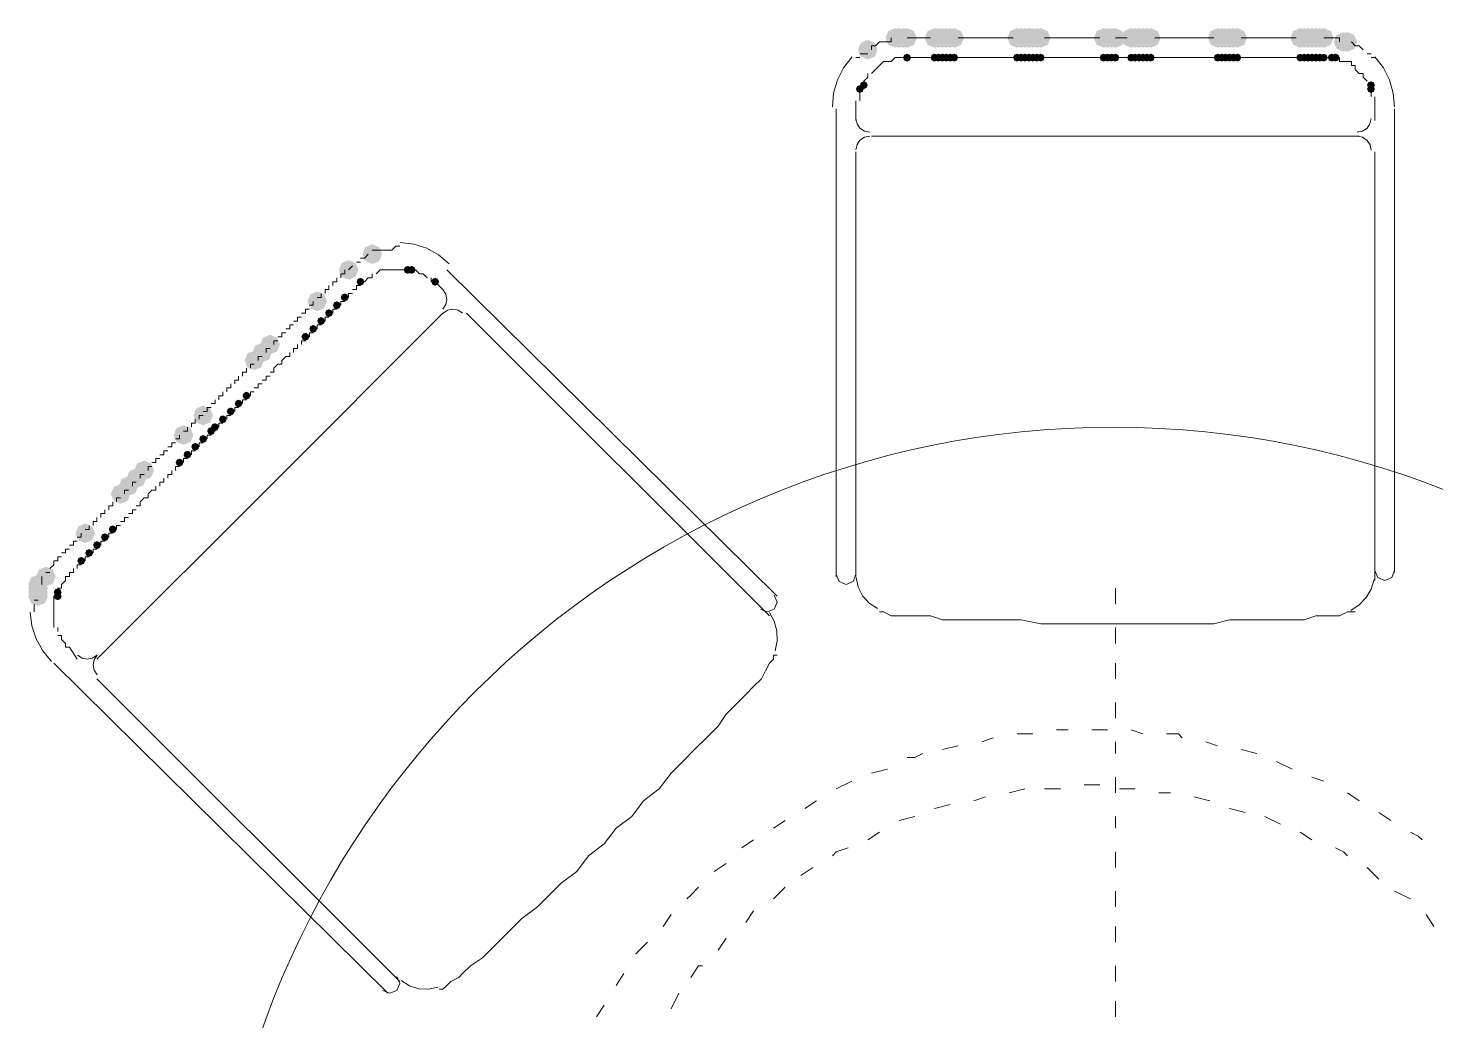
# Model space of a CAD drawing. Extents: x 185064 to 343242, y -369192 to -264966.
# Drawn here: x 195534 to 196664, y -305481 to -304684 of the extents above; entities that cross this region are included whole.
import ezdxf

# ---------------------------------------------------------------- set-up
doc = ezdxf.new("R2010")
doc.units = 0

# ---------------------------------------------------------------- blocks, each defined once
blk = doc.blocks.new('aertaser')
h = blk.add_hatch(color=3)
h.dxf.hatch_style = 2
h.paths.add_polyline_path([(193551.1, -304801.3), (193548.8, -304806.9), (193543.2, -304809.2), (193537.6, -304806.9), (193535.3, -304801.3), (193537.6, -304795.8), (193543.2, -304793.4), (193548.8, -304795.8)])
h = blk.add_hatch(color=3)
h.dxf.hatch_style = 2
h.paths.add_polyline_path([(193554.2, -304801.3), (193551.9, -304806.9), (193546.3, -304809.2), (193540.8, -304806.9), (193538.4, -304801.3), (193540.8, -304795.8), (193546.3, -304793.4), (193551.9, -304795.8)])
h = blk.add_hatch(color=3)
h.dxf.hatch_style = 2
h.paths.add_polyline_path([(193557.4, -304801.3), (193555.1, -304806.9), (193549.5, -304809.2), (193543.9, -304806.9), (193541.6, -304801.3), (193543.9, -304795.8), (193549.5, -304793.4), (193555.1, -304795.8)])
h = blk.add_hatch(color=3)
h.dxf.hatch_style = 2
h.paths.add_polyline_path([(193560.6, -304801.3), (193558.2, -304806.9), (193552.7, -304809.2), (193547.1, -304806.9), (193544.8, -304801.3), (193547.1, -304795.8), (193552.7, -304793.4), (193558.2, -304795.8)])
h = blk.add_hatch(color=3)
h.dxf.hatch_style = 2
h.paths.add_polyline_path([(193582.7, -304801.3), (193580.3, -304806.9), (193574.8, -304809.2), (193569.2, -304806.9), (193566.9, -304801.3), (193569.2, -304795.8), (193574.8, -304793.4), (193580.3, -304795.8)])
h = blk.add_hatch(color=3)
h.dxf.hatch_style = 2
h.paths.add_polyline_path([(193585.8, -304801.3), (193583.5, -304806.9), (193577.9, -304809.2), (193572.3, -304806.9), (193570, -304801.3), (193572.3, -304795.8), (193577.9, -304793.4), (193583.5, -304795.8)])
h = blk.add_hatch(color=3)
h.dxf.hatch_style = 2
h.paths.add_polyline_path([(193589, -304801.3), (193586.7, -304806.9), (193581.1, -304809.2), (193575.5, -304806.9), (193573.2, -304801.3), (193575.5, -304795.8), (193581.1, -304793.4), (193586.7, -304795.8)])
h = blk.add_hatch(color=3)
h.dxf.hatch_style = 2
h.paths.add_polyline_path([(193592.1, -304801.3), (193589.8, -304806.9), (193584.2, -304809.2), (193578.7, -304806.9), (193576.3, -304801.3), (193578.7, -304795.8), (193584.2, -304793.4), (193589.8, -304795.8)])
h = blk.add_hatch(color=3)
h.dxf.hatch_style = 2
h.paths.add_polyline_path([(193595.3, -304801.3), (193593, -304806.9), (193587.4, -304809.2), (193581.8, -304806.9), (193579.5, -304801.3), (193581.8, -304795.8), (193587.4, -304793.4), (193593, -304795.8)])
h = blk.add_hatch(color=3)
h.dxf.hatch_style = 2
h.paths.add_polyline_path([(193598.4, -304801.3), (193596.1, -304806.9), (193590.6, -304809.2), (193585, -304806.9), (193582.7, -304801.3), (193585, -304795.8), (193590.6, -304793.4), (193596.1, -304795.8)])
h = blk.add_hatch(color=3)
h.dxf.hatch_style = 2
h.paths.add_polyline_path([(193649, -304801.3), (193646.7, -304806.9), (193641.1, -304809.2), (193635.5, -304806.9), (193633.2, -304801.3), (193635.5, -304795.8), (193641.1, -304793.4), (193646.7, -304795.8)])
h = blk.add_hatch(color=3)
h.dxf.hatch_style = 2
h.paths.add_polyline_path([(193652.1, -304801.3), (193649.8, -304806.9), (193644.2, -304809.2), (193638.7, -304806.9), (193636.3, -304801.3), (193638.7, -304795.8), (193644.2, -304793.4), (193649.8, -304795.8)])
h = blk.add_hatch(color=3)
h.dxf.hatch_style = 2
h.paths.add_polyline_path([(193655.3, -304801.3), (193653, -304806.9), (193647.4, -304809.2), (193641.8, -304806.9), (193639.5, -304801.3), (193641.8, -304795.8), (193647.4, -304793.4), (193653, -304795.8)])
h = blk.add_hatch(color=3)
h.dxf.hatch_style = 2
h.paths.add_polyline_path([(193658.4, -304801.3), (193656.1, -304806.9), (193650.6, -304809.2), (193645, -304806.9), (193642.7, -304801.3), (193645, -304795.8), (193650.6, -304793.4), (193656.1, -304795.8)])
h = blk.add_hatch(color=3)
h.dxf.hatch_style = 2
h.paths.add_polyline_path([(193661.6, -304801.3), (193659.3, -304806.9), (193653.7, -304809.2), (193648.1, -304806.9), (193645.8, -304801.3), (193648.1, -304795.8), (193653.7, -304793.4), (193659.3, -304795.8)])
h = blk.add_hatch(color=3)
h.dxf.hatch_style = 2
h.paths.add_polyline_path([(193664.8, -304801.3), (193662.4, -304806.9), (193656.9, -304809.2), (193651.3, -304806.9), (193649, -304801.3), (193651.3, -304795.8), (193656.9, -304793.4), (193662.4, -304795.8)])
h = blk.add_hatch(color=3)
h.dxf.hatch_style = 2
h.paths.add_polyline_path([(193667.9, -304801.3), (193665.6, -304806.9), (193660, -304809.2), (193654.4, -304806.9), (193652.1, -304801.3), (193654.4, -304795.8), (193660, -304793.4), (193665.6, -304795.8)])
h = blk.add_hatch(color=3)
h.dxf.hatch_style = 2
h.paths.add_polyline_path([(193718.4, -304801.3), (193716.1, -304806.9), (193710.6, -304809.2), (193705, -304806.9), (193702.7, -304801.3), (193705, -304795.8), (193710.6, -304793.4), (193716.1, -304795.8)])
h = blk.add_hatch(color=3)
h.dxf.hatch_style = 2
h.paths.add_polyline_path([(193721.6, -304801.3), (193719.3, -304806.9), (193713.7, -304809.2), (193708.1, -304806.9), (193705.8, -304801.3), (193708.1, -304795.8), (193713.7, -304793.4), (193719.3, -304795.8)])
h = blk.add_hatch(color=3)
h.dxf.hatch_style = 2
h.paths.add_polyline_path([(193724.8, -304801.3), (193722.4, -304806.9), (193716.9, -304809.2), (193711.3, -304806.9), (193709, -304801.3), (193711.3, -304795.8), (193716.9, -304793.4), (193722.4, -304795.8)])
h = blk.add_hatch(color=3)
h.dxf.hatch_style = 2
h.paths.add_polyline_path([(193727.9, -304801.3), (193725.6, -304806.9), (193720, -304809.2), (193714.4, -304806.9), (193712.1, -304801.3), (193714.4, -304795.8), (193720, -304793.4), (193725.6, -304795.8)])
h = blk.add_hatch(color=3)
h.dxf.hatch_style = 2
h.paths.add_polyline_path([(193740.6, -304801.3), (193738.2, -304806.9), (193732.7, -304809.2), (193727.1, -304806.9), (193724.8, -304801.3), (193727.1, -304795.8), (193732.7, -304793.4), (193738.2, -304795.8)])
h = blk.add_hatch(color=3)
h.dxf.hatch_style = 2
h.paths.add_polyline_path([(193743.7, -304801.3), (193741.4, -304806.9), (193735.8, -304809.2), (193730.2, -304806.9), (193727.9, -304801.3), (193730.2, -304795.8), (193735.8, -304793.4), (193741.4, -304795.8)])
h = blk.add_hatch(color=3)
h.dxf.hatch_style = 2
h.paths.add_polyline_path([(193746.9, -304801.3), (193744.5, -304806.9), (193739, -304809.2), (193733.4, -304806.9), (193731.1, -304801.3), (193733.4, -304795.8), (193739, -304793.4), (193744.5, -304795.8)])
h = blk.add_hatch(color=3)
h.dxf.hatch_style = 2
h.paths.add_polyline_path([(193750, -304801.3), (193747.7, -304806.9), (193742.1, -304809.2), (193736.6, -304806.9), (193734.2, -304801.3), (193736.6, -304795.8), (193742.1, -304793.4), (193747.7, -304795.8)])
h = blk.add_hatch(color=3)
h.dxf.hatch_style = 2
h.paths.add_polyline_path([(193753.2, -304801.3), (193750.9, -304806.9), (193745.3, -304809.2), (193739.7, -304806.9), (193737.4, -304801.3), (193739.7, -304795.8), (193745.3, -304793.4), (193750.9, -304795.8)])
h = blk.add_hatch(color=3)
h.dxf.hatch_style = 2
h.paths.add_polyline_path([(193756.3, -304801.3), (193754, -304806.9), (193748.4, -304809.2), (193742.9, -304806.9), (193740.6, -304801.3), (193742.9, -304795.8), (193748.4, -304793.4), (193754, -304795.8)])
h = blk.add_hatch(color=3)
h.dxf.hatch_style = 2
h.paths.add_polyline_path([(193810, -304801.3), (193807.7, -304806.9), (193802.1, -304809.2), (193796.6, -304806.9), (193794.2, -304801.3), (193796.6, -304795.8), (193802.1, -304793.4), (193807.7, -304795.8)])
h = blk.add_hatch(color=3)
h.dxf.hatch_style = 2
h.paths.add_polyline_path([(193813.2, -304801.3), (193810.9, -304806.9), (193805.3, -304809.2), (193799.7, -304806.9), (193797.4, -304801.3), (193799.7, -304795.8), (193805.3, -304793.4), (193810.9, -304795.8)])
h = blk.add_hatch(color=3)
h.dxf.hatch_style = 2
h.paths.add_polyline_path([(193816.3, -304801.3), (193814, -304806.9), (193808.4, -304809.2), (193802.9, -304806.9), (193800.6, -304801.3), (193802.9, -304795.8), (193808.4, -304793.4), (193814, -304795.8)])
h = blk.add_hatch(color=3)
h.dxf.hatch_style = 2
h.paths.add_polyline_path([(193819.5, -304801.3), (193817.2, -304806.9), (193811.6, -304809.2), (193806, -304806.9), (193803.7, -304801.3), (193806, -304795.8), (193811.6, -304793.4), (193817.2, -304795.8)])
h = blk.add_hatch(color=3)
h.dxf.hatch_style = 2
h.paths.add_polyline_path([(193822.7, -304801.3), (193820.3, -304806.9), (193814.8, -304809.2), (193809.2, -304806.9), (193806.9, -304801.3), (193809.2, -304795.8), (193814.8, -304793.4), (193820.3, -304795.8)])
h = blk.add_hatch(color=3)
h.dxf.hatch_style = 2
h.paths.add_polyline_path([(193825.8, -304801.3), (193823.5, -304806.9), (193817.9, -304809.2), (193812.3, -304806.9), (193810, -304801.3), (193812.3, -304795.8), (193817.9, -304793.4), (193823.5, -304795.8)])
h = blk.add_hatch(color=3)
h.dxf.hatch_style = 2
h.paths.add_polyline_path([(193876.3, -304801.3), (193874, -304806.9), (193868.4, -304809.2), (193862.9, -304806.9), (193860.6, -304801.3), (193862.9, -304795.8), (193868.4, -304793.4), (193874, -304795.8)])
h = blk.add_hatch(color=3)
h.dxf.hatch_style = 2
h.paths.add_polyline_path([(193879.5, -304801.3), (193877.2, -304806.9), (193871.6, -304809.2), (193866, -304806.9), (193863.7, -304801.3), (193866, -304795.8), (193871.6, -304793.4), (193877.2, -304795.8)])
h = blk.add_hatch(color=3)
h.dxf.hatch_style = 2
h.paths.add_polyline_path([(193882.7, -304801.3), (193880.3, -304806.9), (193874.8, -304809.2), (193869.2, -304806.9), (193866.9, -304801.3), (193869.2, -304795.8), (193874.8, -304793.4), (193880.3, -304795.8)])
h = blk.add_hatch(color=3)
h.dxf.hatch_style = 2
h.paths.add_polyline_path([(193885.8, -304801.3), (193883.5, -304806.9), (193877.9, -304809.2), (193872.3, -304806.9), (193870, -304801.3), (193872.3, -304795.8), (193877.9, -304793.4), (193883.5, -304795.8)])
h = blk.add_hatch(color=3)
h.dxf.hatch_style = 2
h.paths.add_polyline_path([(193889, -304801.3), (193886.7, -304806.9), (193881.1, -304809.2), (193875.5, -304806.9), (193873.2, -304801.3), (193875.5, -304795.8), (193881.1, -304793.4), (193886.7, -304795.8)])
h = blk.add_hatch(color=3)
h.dxf.hatch_style = 2
h.paths.add_polyline_path([(193892.1, -304801.3), (193889.8, -304806.9), (193884.2, -304809.2), (193878.7, -304806.9), (193876.3, -304801.3), (193878.7, -304795.8), (193884.2, -304793.4), (193889.8, -304795.8)])
h = blk.add_hatch(color=3)
h.dxf.hatch_style = 2
h.paths.add_polyline_path([(193895.3, -304801.3), (193893, -304806.9), (193887.4, -304809.2), (193881.8, -304806.9), (193879.5, -304801.3), (193881.8, -304795.8), (193887.4, -304793.4), (193893, -304795.8)])
h = blk.add_hatch(color=3)
h.dxf.hatch_style = 2
h.paths.add_polyline_path([(193911.1, -304804.5), (193908.8, -304810.1), (193903.2, -304812.4), (193897.6, -304810.1), (193895.3, -304804.5), (193897.6, -304798.9), (193903.2, -304796.6), (193908.8, -304798.9)])
h = blk.add_hatch(color=3)
h.dxf.hatch_style = 2
h.paths.add_polyline_path([(193914.2, -304804.5), (193911.9, -304810.1), (193906.3, -304812.4), (193900.8, -304810.1), (193898.4, -304804.5), (193900.8, -304798.9), (193906.3, -304796.6), (193911.9, -304798.9)])
h = blk.add_hatch(color=3)
h.dxf.hatch_style = 2
h.paths.add_polyline_path([(193529, -304810.8), (193526.7, -304816.4), (193521.1, -304818.7), (193515.5, -304816.4), (193513.2, -304810.8), (193515.5, -304805.2), (193521.1, -304802.9), (193526.7, -304805.2)])
h = blk.add_hatch(color=3)
h.dxf.hatch_style = 2
h.paths.add_polyline_path([(193555.8, -304817.1), (193554.9, -304819.4), (193552.7, -304820.3), (193550.4, -304819.4), (193549.5, -304817.1), (193550.4, -304814.9), (193552.7, -304814), (193554.9, -304814.9)])
h = blk.add_hatch(color=3)
h.dxf.hatch_style = 2
h.paths.add_polyline_path([(193577.9, -304817.1), (193577, -304819.4), (193574.8, -304820.3), (193572.5, -304819.4), (193571.6, -304817.1), (193572.5, -304814.9), (193574.8, -304814), (193577, -304814.9)])
h = blk.add_hatch(color=3)
h.dxf.hatch_style = 2
h.paths.add_polyline_path([(193581.1, -304817.1), (193580.1, -304819.4), (193577.9, -304820.3), (193575.7, -304819.4), (193574.8, -304817.1), (193575.7, -304814.9), (193577.9, -304814), (193580.1, -304814.9)])
h = blk.add_hatch(color=3)
h.dxf.hatch_style = 2
h.paths.add_polyline_path([(193584.2, -304817.1), (193583.3, -304819.4), (193581.1, -304820.3), (193578.8, -304819.4), (193577.9, -304817.1), (193578.8, -304814.9), (193581.1, -304814), (193583.3, -304814.9)])
h = blk.add_hatch(color=3)
h.dxf.hatch_style = 2
h.paths.add_polyline_path([(193587.4, -304817.1), (193586.5, -304819.4), (193584.2, -304820.3), (193582, -304819.4), (193581.1, -304817.1), (193582, -304814.9), (193584.2, -304814), (193586.5, -304814.9)])
h = blk.add_hatch(color=3)
h.dxf.hatch_style = 2
h.paths.add_polyline_path([(193590.6, -304817.1), (193589.6, -304819.4), (193587.4, -304820.3), (193585.2, -304819.4), (193584.2, -304817.1), (193585.2, -304814.9), (193587.4, -304814), (193589.6, -304814.9)])
h = blk.add_hatch(color=3)
h.dxf.hatch_style = 2
h.paths.add_polyline_path([(193593.7, -304817.1), (193592.8, -304819.4), (193590.6, -304820.3), (193588.3, -304819.4), (193587.4, -304817.1), (193588.3, -304814.9), (193590.6, -304814), (193592.8, -304814.9)])
h = blk.add_hatch(color=3)
h.dxf.hatch_style = 2
h.paths.add_polyline_path([(193644.2, -304817.1), (193643.3, -304819.4), (193641.1, -304820.3), (193638.8, -304819.4), (193637.9, -304817.1), (193638.8, -304814.9), (193641.1, -304814), (193643.3, -304814.9)])
h = blk.add_hatch(color=3)
h.dxf.hatch_style = 2
h.paths.add_polyline_path([(193647.4, -304817.1), (193646.5, -304819.4), (193644.2, -304820.3), (193642, -304819.4), (193641.1, -304817.1), (193642, -304814.9), (193644.2, -304814), (193646.5, -304814.9)])
h = blk.add_hatch(color=3)
h.dxf.hatch_style = 2
h.paths.add_polyline_path([(193650.6, -304817.1), (193649.6, -304819.4), (193647.4, -304820.3), (193645.2, -304819.4), (193644.2, -304817.1), (193645.2, -304814.9), (193647.4, -304814), (193649.6, -304814.9)])
h = blk.add_hatch(color=3)
h.dxf.hatch_style = 2
h.paths.add_polyline_path([(193653.7, -304817.1), (193652.8, -304819.4), (193650.6, -304820.3), (193648.3, -304819.4), (193647.4, -304817.1), (193648.3, -304814.9), (193650.6, -304814), (193652.8, -304814.9)])
h = blk.add_hatch(color=3)
h.dxf.hatch_style = 2
h.paths.add_polyline_path([(193656.9, -304817.1), (193655.9, -304819.4), (193653.7, -304820.3), (193651.5, -304819.4), (193650.6, -304817.1), (193651.5, -304814.9), (193653.7, -304814), (193655.9, -304814.9)])
h = blk.add_hatch(color=3)
h.dxf.hatch_style = 2
h.paths.add_polyline_path([(193660, -304817.1), (193659.1, -304819.4), (193656.9, -304820.3), (193654.6, -304819.4), (193653.7, -304817.1), (193654.6, -304814.9), (193656.9, -304814), (193659.1, -304814.9)])
h = blk.add_hatch(color=3)
h.dxf.hatch_style = 2
h.paths.add_polyline_path([(193663.2, -304817.1), (193662.3, -304819.4), (193660, -304820.3), (193657.8, -304819.4), (193656.9, -304817.1), (193657.8, -304814.9), (193660, -304814), (193662.3, -304814.9)])
h = blk.add_hatch(color=3)
h.dxf.hatch_style = 2
h.paths.add_polyline_path([(193713.7, -304817.1), (193712.8, -304819.4), (193710.6, -304820.3), (193708.3, -304819.4), (193707.4, -304817.1), (193708.3, -304814.9), (193710.6, -304814), (193712.8, -304814.9)])
h = blk.add_hatch(color=3)
h.dxf.hatch_style = 2
h.paths.add_polyline_path([(193716.9, -304817.1), (193715.9, -304819.4), (193713.7, -304820.3), (193711.5, -304819.4), (193710.6, -304817.1), (193711.5, -304814.9), (193713.7, -304814), (193715.9, -304814.9)])
h = blk.add_hatch(color=3)
h.dxf.hatch_style = 2
h.paths.add_polyline_path([(193720, -304817.1), (193719.1, -304819.4), (193716.9, -304820.3), (193714.6, -304819.4), (193713.7, -304817.1), (193714.6, -304814.9), (193716.9, -304814), (193719.1, -304814.9)])
h = blk.add_hatch(color=3)
h.dxf.hatch_style = 2
h.paths.add_polyline_path([(193723.2, -304817.1), (193722.3, -304819.4), (193720, -304820.3), (193717.8, -304819.4), (193716.9, -304817.1), (193717.8, -304814.9), (193720, -304814), (193722.3, -304814.9)])
h = blk.add_hatch(color=3)
h.dxf.hatch_style = 2
h.paths.add_polyline_path([(193735.8, -304817.1), (193734.9, -304819.4), (193732.7, -304820.3), (193730.4, -304819.4), (193729.5, -304817.1), (193730.4, -304814.9), (193732.7, -304814), (193734.9, -304814.9)])
h = blk.add_hatch(color=3)
h.dxf.hatch_style = 2
h.paths.add_polyline_path([(193739, -304817.1), (193738, -304819.4), (193735.8, -304820.3), (193733.6, -304819.4), (193732.7, -304817.1), (193733.6, -304814.9), (193735.8, -304814), (193738, -304814.9)])
h = blk.add_hatch(color=3)
h.dxf.hatch_style = 2
h.paths.add_polyline_path([(193742.1, -304817.1), (193741.2, -304819.4), (193739, -304820.3), (193736.7, -304819.4), (193735.8, -304817.1), (193736.7, -304814.9), (193739, -304814), (193741.2, -304814.9)])
h = blk.add_hatch(color=3)
h.dxf.hatch_style = 2
h.paths.add_polyline_path([(193745.3, -304817.1), (193744.4, -304819.4), (193742.1, -304820.3), (193739.9, -304819.4), (193739, -304817.1), (193739.9, -304814.9), (193742.1, -304814), (193744.4, -304814.9)])
h = blk.add_hatch(color=3)
h.dxf.hatch_style = 2
h.paths.add_polyline_path([(193748.4, -304817.1), (193747.5, -304819.4), (193745.3, -304820.3), (193743.1, -304819.4), (193742.1, -304817.1), (193743.1, -304814.9), (193745.3, -304814), (193747.5, -304814.9)])
h = blk.add_hatch(color=3)
h.dxf.hatch_style = 2
h.paths.add_polyline_path([(193751.6, -304817.1), (193750.7, -304819.4), (193748.4, -304820.3), (193746.2, -304819.4), (193745.3, -304817.1), (193746.2, -304814.9), (193748.4, -304814), (193750.7, -304814.9)])
h = blk.add_hatch(color=3)
h.dxf.hatch_style = 2
h.paths.add_polyline_path([(193805.3, -304817.1), (193804.4, -304819.4), (193802.1, -304820.3), (193799.9, -304819.4), (193799, -304817.1), (193799.9, -304814.9), (193802.1, -304814), (193804.4, -304814.9)])
h = blk.add_hatch(color=3)
h.dxf.hatch_style = 2
h.paths.add_polyline_path([(193808.4, -304817.1), (193807.5, -304819.4), (193805.3, -304820.3), (193803.1, -304819.4), (193802.1, -304817.1), (193803.1, -304814.9), (193805.3, -304814), (193807.5, -304814.9)])
h = blk.add_hatch(color=3)
h.dxf.hatch_style = 2
h.paths.add_polyline_path([(193811.6, -304817.1), (193810.7, -304819.4), (193808.4, -304820.3), (193806.2, -304819.4), (193805.3, -304817.1), (193806.2, -304814.9), (193808.4, -304814), (193810.7, -304814.9)])
h = blk.add_hatch(color=3)
h.dxf.hatch_style = 2
h.paths.add_polyline_path([(193814.8, -304817.1), (193813.8, -304819.4), (193811.6, -304820.3), (193809.4, -304819.4), (193808.4, -304817.1), (193809.4, -304814.9), (193811.6, -304814), (193813.8, -304814.9)])
h = blk.add_hatch(color=3)
h.dxf.hatch_style = 2
h.paths.add_polyline_path([(193817.9, -304817.1), (193817, -304819.4), (193814.8, -304820.3), (193812.5, -304819.4), (193811.6, -304817.1), (193812.5, -304814.9), (193814.8, -304814), (193817, -304814.9)])
h = blk.add_hatch(color=3)
h.dxf.hatch_style = 2
h.paths.add_polyline_path([(193821.1, -304817.1), (193820.1, -304819.4), (193817.9, -304820.3), (193815.7, -304819.4), (193814.8, -304817.1), (193815.7, -304814.9), (193817.9, -304814), (193820.1, -304814.9)])
h = blk.add_hatch(color=3)
h.dxf.hatch_style = 2
h.paths.add_polyline_path([(193871.6, -304817.1), (193870.7, -304819.4), (193868.4, -304820.3), (193866.2, -304819.4), (193865.3, -304817.1), (193866.2, -304814.9), (193868.4, -304814), (193870.7, -304814.9)])
h = blk.add_hatch(color=3)
h.dxf.hatch_style = 2
h.paths.add_polyline_path([(193874.8, -304817.1), (193873.8, -304819.4), (193871.6, -304820.3), (193869.4, -304819.4), (193868.4, -304817.1), (193869.4, -304814.9), (193871.6, -304814), (193873.8, -304814.9)])
h = blk.add_hatch(color=3)
h.dxf.hatch_style = 2
h.paths.add_polyline_path([(193877.9, -304817.1), (193877, -304819.4), (193874.8, -304820.3), (193872.5, -304819.4), (193871.6, -304817.1), (193872.5, -304814.9), (193874.8, -304814), (193877, -304814.9)])
h = blk.add_hatch(color=3)
h.dxf.hatch_style = 2
h.paths.add_polyline_path([(193881.1, -304817.1), (193880.1, -304819.4), (193877.9, -304820.3), (193875.7, -304819.4), (193874.8, -304817.1), (193875.7, -304814.9), (193877.9, -304814), (193880.1, -304814.9)])
h = blk.add_hatch(color=3)
h.dxf.hatch_style = 2
h.paths.add_polyline_path([(193884.2, -304817.1), (193883.3, -304819.4), (193881.1, -304820.3), (193878.8, -304819.4), (193877.9, -304817.1), (193878.8, -304814.9), (193881.1, -304814), (193883.3, -304814.9)])
h = blk.add_hatch(color=3)
h.dxf.hatch_style = 2
h.paths.add_polyline_path([(193887.4, -304817.1), (193886.5, -304819.4), (193884.2, -304820.3), (193882, -304819.4), (193881.1, -304817.1), (193882, -304814.9), (193884.2, -304814), (193886.5, -304814.9)])
h = blk.add_hatch(color=3)
h.dxf.hatch_style = 2
h.paths.add_polyline_path([(193890.6, -304817.1), (193889.6, -304819.4), (193887.4, -304820.3), (193885.2, -304819.4), (193884.2, -304817.1), (193885.2, -304814.9), (193887.4, -304814), (193889.6, -304814.9)])
h = blk.add_hatch(color=3)
h.dxf.hatch_style = 2
h.paths.add_polyline_path([(193896.9, -304817.1), (193895.9, -304819.4), (193893.7, -304820.3), (193891.5, -304819.4), (193890.6, -304817.1), (193891.5, -304814.9), (193893.7, -304814), (193895.9, -304814.9)])
h = blk.add_hatch(color=3)
h.dxf.hatch_style = 2
h.paths.add_polyline_path([(193900, -304817.1), (193899.1, -304819.4), (193896.9, -304820.3), (193894.6, -304819.4), (193893.7, -304817.1), (193894.6, -304814.9), (193896.9, -304814), (193899.1, -304814.9)])
h = blk.add_hatch(color=3)
h.dxf.hatch_style = 2
h.paths.add_polyline_path([(193517.9, -304842.4), (193517, -304844.6), (193514.8, -304845.5), (193512.5, -304844.6), (193511.6, -304842.4), (193512.5, -304840.2), (193514.8, -304839.2), (193517, -304840.2)])
h = blk.add_hatch(color=3)
h.dxf.hatch_style = 2
h.paths.add_polyline_path([(193521.1, -304839.2), (193520.1, -304841.5), (193517.9, -304842.4), (193515.7, -304841.5), (193514.8, -304839.2), (193515.7, -304837), (193517.9, -304836.1), (193520.1, -304837)])
h = blk.add_hatch(color=3)
h.dxf.hatch_style = 2
h.paths.add_polyline_path([(193928.4, -304839.2), (193927.5, -304841.5), (193925.3, -304842.4), (193923.1, -304841.5), (193922.1, -304839.2), (193923.1, -304837), (193925.3, -304836.1), (193927.5, -304837)])
h = blk.add_hatch(color=3)
h.dxf.hatch_style = 2
h.paths.add_polyline_path([(193928.4, -304842.4), (193927.5, -304844.6), (193925.3, -304845.5), (193923.1, -304844.6), (193922.1, -304842.4), (193923.1, -304840.2), (193925.3, -304839.2), (193927.5, -304840.2)])
h = blk.add_hatch(color=3)
h.dxf.hatch_style = 2
h.paths.add_polyline_path([(193131.1, -304975), (193128.8, -304980.6), (193123.2, -304982.9), (193117.6, -304980.6), (193115.3, -304975), (193117.6, -304969.4), (193123.2, -304967.1), (193128.8, -304969.4)])
h = blk.add_hatch(color=3)
h.dxf.hatch_style = 2
h.paths.add_polyline_path([(193112.1, -304987.6), (193109.8, -304993.2), (193104.2, -304995.5), (193098.7, -304993.2), (193096.3, -304987.6), (193098.7, -304982.1), (193104.2, -304979.8), (193109.8, -304982.1)])
h = blk.add_hatch(color=3)
h.dxf.hatch_style = 2
h.paths.add_polyline_path([(193154.8, -304987.6), (193153.8, -304989.9), (193151.6, -304990.8), (193149.4, -304989.9), (193148.4, -304987.6), (193149.4, -304985.4), (193151.6, -304984.5), (193153.8, -304985.4)])
h = blk.add_hatch(color=3)
h.dxf.hatch_style = 2
h.paths.add_polyline_path([(193157.9, -304987.6), (193157, -304989.9), (193154.8, -304990.8), (193152.5, -304989.9), (193151.6, -304987.6), (193152.5, -304985.4), (193154.8, -304984.5), (193157, -304985.4)])
h = blk.add_hatch(color=3)
h.dxf.hatch_style = 2
h.paths.add_polyline_path([(193116.9, -304997.1), (193115.9, -304999.4), (193113.7, -305000.3), (193111.5, -304999.4), (193110.6, -304997.1), (193111.5, -304994.9), (193113.7, -304994), (193115.9, -304994.9)])
h = blk.add_hatch(color=3)
h.dxf.hatch_style = 2
h.paths.add_polyline_path([(193176.9, -304997.1), (193175.9, -304999.4), (193173.7, -305000.3), (193171.5, -304999.4), (193170.6, -304997.1), (193171.5, -304994.9), (193173.7, -304994), (193175.9, -304994.9)])
h = blk.add_hatch(color=3)
h.dxf.hatch_style = 2
h.paths.add_polyline_path([(193086.9, -305012.9), (193084.5, -305018.5), (193079, -305020.8), (193073.4, -305018.5), (193071.1, -305012.9), (193073.4, -305007.3), (193079, -305005), (193084.5, -305007.3)])
h = blk.add_hatch(color=3)
h.dxf.hatch_style = 2
h.paths.add_polyline_path([(193097.9, -305016.1), (193097, -305018.3), (193094.8, -305019.2), (193092.5, -305018.3), (193091.6, -305016.1), (193092.5, -305013.8), (193094.8, -305012.9), (193097, -305013.8)])
h = blk.add_hatch(color=3)
h.dxf.hatch_style = 2
h.paths.add_polyline_path([(193104.2, -305009.8), (193103.3, -305012), (193101.1, -305012.9), (193098.8, -305012), (193097.9, -305009.8), (193098.8, -305007.5), (193101.1, -305006.6), (193103.3, -305007.5)])
h = blk.add_hatch(color=3)
h.dxf.hatch_style = 2
h.paths.add_polyline_path([(193085.3, -305028.7), (193084.4, -305030.9), (193082.1, -305031.9), (193079.9, -305030.9), (193079, -305028.7), (193079.9, -305026.5), (193082.1, -305025.5), (193084.4, -305026.5)])
h = blk.add_hatch(color=3)
h.dxf.hatch_style = 2
h.paths.add_polyline_path([(193091.6, -305022.4), (193090.7, -305024.6), (193088.4, -305025.5), (193086.2, -305024.6), (193085.3, -305022.4), (193086.2, -305020.2), (193088.4, -305019.2), (193090.7, -305020.2)])
h = blk.add_hatch(color=3)
h.dxf.hatch_style = 2
h.paths.add_polyline_path([(193072.7, -305041.3), (193071.7, -305043.6), (193069.5, -305044.5), (193067.3, -305043.6), (193066.3, -305041.3), (193067.3, -305039.1), (193069.5, -305038.2), (193071.7, -305039.1)])
h = blk.add_hatch(color=3)
h.dxf.hatch_style = 2
h.paths.add_polyline_path([(193079, -305035), (193078, -305037.2), (193075.8, -305038.2), (193073.6, -305037.2), (193072.7, -305035), (193073.6, -305032.8), (193075.8, -305031.9), (193078, -305032.8)])
h = blk.add_hatch(color=3)
h.dxf.hatch_style = 2
h.paths.add_polyline_path([(193042.7, -305054), (193040.3, -305059.5), (193034.8, -305061.9), (193029.2, -305059.5), (193026.9, -305054), (193029.2, -305048.4), (193034.8, -305046.1), (193040.3, -305048.4)])
h = blk.add_hatch(color=3)
h.dxf.hatch_style = 2
h.paths.add_polyline_path([(193049, -305047.6), (193046.7, -305053.2), (193041.1, -305055.5), (193035.5, -305053.2), (193033.2, -305047.6), (193035.5, -305042.1), (193041.1, -305039.8), (193046.7, -305042.1)])
h = blk.add_hatch(color=3)
h.dxf.hatch_style = 2
h.paths.add_polyline_path([(193036.3, -305060.3), (193034, -305065.9), (193028.4, -305068.2), (193022.9, -305065.9), (193020.6, -305060.3), (193022.9, -305054.7), (193028.4, -305052.4), (193034, -305054.7)])
h = blk.add_hatch(color=3)
h.dxf.hatch_style = 2
h.paths.add_polyline_path([(193019, -305095), (193018, -305097.2), (193015.8, -305098.2), (193013.6, -305097.2), (193012.7, -305095), (193013.6, -305092.8), (193015.8, -305091.9), (193018, -305092.8)])
h = blk.add_hatch(color=3)
h.dxf.hatch_style = 2
h.paths.add_polyline_path([(193025.3, -305088.7), (193024.4, -305090.9), (193022.1, -305091.9), (193019.9, -305090.9), (193019, -305088.7), (193019.9, -305086.5), (193022.1, -305085.5), (193024.4, -305086.5)])
h = blk.add_hatch(color=3)
h.dxf.hatch_style = 2
h.paths.add_polyline_path([(192995.3, -305104.5), (192993, -305110.1), (192987.4, -305112.4), (192981.8, -305110.1), (192979.5, -305104.5), (192981.8, -305098.9), (192987.4, -305096.6), (192993, -305098.9)])
h = blk.add_hatch(color=3)
h.dxf.hatch_style = 2
h.paths.add_polyline_path([(193006.3, -305107.6), (193005.4, -305109.9), (193003.2, -305110.8), (193001, -305109.9), (193000, -305107.6), (193001, -305105.4), (193003.2, -305104.5), (193005.4, -305105.4)])
h = blk.add_hatch(color=3)
h.dxf.hatch_style = 2
h.paths.add_polyline_path([(193012.7, -305101.3), (193011.7, -305103.6), (193009.5, -305104.5), (193007.3, -305103.6), (193006.3, -305101.3), (193007.3, -305099.1), (193009.5, -305098.2), (193011.7, -305099.1)])
h = blk.add_hatch(color=3)
h.dxf.hatch_style = 2
h.paths.add_polyline_path([(192979.5, -305120.3), (192977.2, -305125.9), (192971.6, -305128.2), (192966, -305125.9), (192963.7, -305120.3), (192966, -305114.7), (192971.6, -305112.4), (192977.2, -305114.7)])
h = blk.add_hatch(color=3)
h.dxf.hatch_style = 2
h.paths.add_polyline_path([(192996.9, -305117.1), (192995.9, -305119.4), (192993.7, -305120.3), (192991.5, -305119.4), (192990.6, -305117.1), (192991.5, -305114.9), (192993.7, -305114), (192995.9, -305114.9)])
h = blk.add_hatch(color=3)
h.dxf.hatch_style = 2
h.paths.add_polyline_path([(193000, -305114), (192999.1, -305116.2), (192996.9, -305117.1), (192994.6, -305116.2), (192993.7, -305114), (192994.6, -305111.7), (192996.9, -305110.8), (192999.1, -305111.7)])
h = blk.add_hatch(color=3)
h.dxf.hatch_style = 2
h.paths.add_polyline_path([(192984.2, -305129.8), (192983.3, -305132), (192981.1, -305132.9), (192978.8, -305132), (192977.9, -305129.8), (192978.8, -305127.5), (192981.1, -305126.6), (192983.3, -305127.5)])
h = blk.add_hatch(color=3)
h.dxf.hatch_style = 2
h.paths.add_polyline_path([(192990.6, -305123.4), (192989.6, -305125.7), (192987.4, -305126.6), (192985.2, -305125.7), (192984.2, -305123.4), (192985.2, -305121.2), (192987.4, -305120.3), (192989.6, -305121.2)])
h = blk.add_hatch(color=3)
h.dxf.hatch_style = 2
h.paths.add_polyline_path([(192971.6, -305142.4), (192970.7, -305144.6), (192968.4, -305145.5), (192966.2, -305144.6), (192965.3, -305142.4), (192966.2, -305140.2), (192968.4, -305139.2), (192970.7, -305140.2)])
h = blk.add_hatch(color=3)
h.dxf.hatch_style = 2
h.paths.add_polyline_path([(192977.9, -305136.1), (192977, -305138.3), (192974.8, -305139.2), (192972.5, -305138.3), (192971.6, -305136.1), (192972.5, -305133.8), (192974.8, -305132.9), (192977, -305133.8)])
h = blk.add_hatch(color=3)
h.dxf.hatch_style = 2
h.paths.add_polyline_path([(192941.6, -305155), (192939.3, -305160.6), (192933.7, -305162.9), (192928.1, -305160.6), (192925.8, -305155), (192928.1, -305149.4), (192933.7, -305147.1), (192939.3, -305149.4)])
h = blk.add_hatch(color=3)
h.dxf.hatch_style = 2
h.paths.add_polyline_path([(192947.9, -305148.7), (192945.6, -305154.3), (192940, -305156.6), (192934.4, -305154.3), (192932.1, -305148.7), (192934.4, -305143.1), (192940, -305140.8), (192945.6, -305143.1)])
h = blk.add_hatch(color=3)
h.dxf.hatch_style = 2
h.paths.add_polyline_path([(192929, -305167.6), (192926.7, -305173.2), (192921.1, -305175.5), (192915.5, -305173.2), (192913.2, -305167.6), (192915.5, -305162.1), (192921.1, -305159.8), (192926.7, -305162.1)])
h = blk.add_hatch(color=3)
h.dxf.hatch_style = 2
h.paths.add_polyline_path([(192935.3, -305161.3), (192933, -305166.9), (192927.4, -305169.2), (192921.8, -305166.9), (192919.5, -305161.3), (192921.8, -305155.8), (192927.4, -305153.4), (192933, -305155.8)])
h = blk.add_hatch(color=3)
h.dxf.hatch_style = 2
h.paths.add_polyline_path([(192900.6, -305199.2), (192898.2, -305204.8), (192892.7, -305207.1), (192887.1, -305204.8), (192884.8, -305199.2), (192887.1, -305193.7), (192892.7, -305191.3), (192898.2, -305193.7)])
h = blk.add_hatch(color=3)
h.dxf.hatch_style = 2
h.paths.add_polyline_path([(192917.9, -305196.1), (192917, -305198.3), (192914.8, -305199.2), (192912.5, -305198.3), (192911.6, -305196.1), (192912.5, -305193.8), (192914.8, -305192.9), (192917, -305193.8)])
h = blk.add_hatch(color=3)
h.dxf.hatch_style = 2
h.paths.add_polyline_path([(192905.3, -305208.7), (192904.4, -305210.9), (192902.1, -305211.9), (192899.9, -305210.9), (192899, -305208.7), (192899.9, -305206.5), (192902.1, -305205.5), (192904.4, -305206.5)])
h = blk.add_hatch(color=3)
h.dxf.hatch_style = 2
h.paths.add_polyline_path([(192911.6, -305202.4), (192910.7, -305204.6), (192908.4, -305205.5), (192906.2, -305204.6), (192905.3, -305202.4), (192906.2, -305200.2), (192908.4, -305199.2), (192910.7, -305200.2)])
h = blk.add_hatch(color=3)
h.dxf.hatch_style = 2
h.paths.add_polyline_path([(192892.7, -305221.3), (192891.7, -305223.6), (192889.5, -305224.5), (192887.3, -305223.6), (192886.3, -305221.3), (192887.3, -305219.1), (192889.5, -305218.2), (192891.7, -305219.1)])
h = blk.add_hatch(color=3)
h.dxf.hatch_style = 2
h.paths.add_polyline_path([(192899, -305215), (192898, -305217.2), (192895.8, -305218.2), (192893.6, -305217.2), (192892.7, -305215), (192893.6, -305212.8), (192895.8, -305211.9), (192898, -305212.8)])
h = blk.add_hatch(color=3)
h.dxf.hatch_style = 2
h.paths.add_polyline_path([(192869, -305234), (192866.7, -305239.5), (192861.1, -305241.9), (192855.5, -305239.5), (192853.2, -305234), (192855.5, -305228.4), (192861.1, -305226.1), (192866.7, -305228.4)])
h = blk.add_hatch(color=3)
h.dxf.hatch_style = 2
h.paths.add_polyline_path([(192862.7, -305240.3), (192860.3, -305245.9), (192854.8, -305248.2), (192849.2, -305245.9), (192846.9, -305240.3), (192849.2, -305234.7), (192854.8, -305232.4), (192860.3, -305234.7)])
h = blk.add_hatch(color=3)
h.dxf.hatch_style = 2
h.paths.add_polyline_path([(192862.7, -305243.4), (192860.3, -305249), (192854.8, -305251.3), (192849.2, -305249), (192846.9, -305243.4), (192849.2, -305237.9), (192854.8, -305235.5), (192860.3, -305237.9)])
h = blk.add_hatch(color=3)
h.dxf.hatch_style = 2
h.paths.add_polyline_path([(192862.7, -305246.6), (192860.3, -305252.2), (192854.8, -305254.5), (192849.2, -305252.2), (192846.9, -305246.6), (192849.2, -305241), (192854.8, -305238.7), (192860.3, -305241)])
h = blk.add_hatch(color=3)
h.dxf.hatch_style = 2
h.paths.add_polyline_path([(192862.7, -305249.8), (192860.3, -305255.3), (192854.8, -305257.6), (192849.2, -305255.3), (192846.9, -305249.8), (192849.2, -305244.2), (192854.8, -305241.9), (192860.3, -305244.2)])
h = blk.add_hatch(color=3)
h.dxf.hatch_style = 2
h.paths.add_polyline_path([(192873.7, -305246.6), (192872.8, -305248.8), (192870.6, -305249.8), (192868.3, -305248.8), (192867.4, -305246.6), (192868.3, -305244.4), (192870.6, -305243.4), (192872.8, -305244.4)])
h = blk.add_hatch(color=3)
h.dxf.hatch_style = 2
h.paths.add_polyline_path([(192873.7, -305249.8), (192872.8, -305252), (192870.6, -305252.9), (192868.3, -305252), (192867.4, -305249.8), (192868.3, -305247.5), (192870.6, -305246.6), (192872.8, -305247.5)])
at = {"color": 3, "lineweight": 0}
for points in [[(193540, -304801.3), (193540, -304804.5), (193536.9, -304804.5), (193533.7, -304804.5), (193530.6, -304804.5), (193527.4, -304807.6), (193524.2, -304807.6), (193524.2, -304810.8)], [(193552.7, -304801.3), (193555.8, -304801.3), (193559, -304801.3), (193562.1, -304801.3), (193565.3, -304801.3), (193568.4, -304801.3), (193571.6, -304801.3)], [(193593.7, -304801.3), (193596.9, -304801.3), (193600, -304801.3), (193603.2, -304801.3), (193606.3, -304801.3), (193609.5, -304801.3), (193612.7, -304801.3), (193615.8, -304801.3), (193619, -304801.3), (193622.1, -304801.3), (193625.3, -304801.3), (193628.4, -304801.3), (193631.6, -304801.3), (193634.8, -304801.3), (193637.9, -304801.3)], [(193663.2, -304801.3), (193666.3, -304801.3), (193669.5, -304801.3), (193672.7, -304801.3), (193675.8, -304801.3), (193679, -304801.3), (193682.1, -304801.3), (193685.3, -304801.3), (193688.4, -304801.3), (193691.6, -304801.3), (193694.8, -304801.3), (193697.9, -304801.3), (193701.1, -304801.3), (193704.2, -304801.3), (193707.4, -304801.3)], [(193729.5, -304801.3), (193726.3, -304801.3), (193723.2, -304801.3), (193720, -304801.3)], [(193799, -304801.3), (193795.8, -304801.3), (193792.7, -304801.3), (193789.5, -304801.3), (193786.3, -304801.3), (193783.2, -304801.3), (193780, -304801.3), (193776.9, -304801.3), (193773.7, -304801.3), (193770.6, -304801.3), (193767.4, -304801.3), (193764.2, -304801.3), (193761.1, -304801.3), (193757.9, -304801.3), (193754.8, -304801.3), (193751.6, -304801.3)], [(193865.3, -304801.3), (193862.1, -304801.3), (193859, -304801.3), (193855.8, -304801.3), (193852.7, -304801.3), (193849.5, -304801.3), (193846.3, -304801.3), (193843.2, -304801.3), (193840, -304801.3), (193836.9, -304801.3), (193833.7, -304801.3), (193830.6, -304801.3), (193827.4, -304801.3), (193824.2, -304801.3), (193821.1, -304801.3)], [(193900, -304804.5), (193900, -304801.3), (193896.9, -304801.3), (193893.7, -304801.3), (193890.6, -304801.3), (193887.4, -304801.3)], [(193919, -304810.8), (193915.8, -304807.6), (193912.7, -304807.6), (193909.5, -304804.5)], [(193508.5, -304816.6), (193501.7, -304825.3), (193496.8, -304835.1), (193493.7, -304845.6), (193492.7, -304856.6)], [(193514.8, -304817.1), (193511.6, -304817.1)], [(193521.1, -304814), (193517.9, -304814), (193514.8, -304814)], [(193549.5, -304817.1), (193546.3, -304817.1), (193543.2, -304817.1), (193540, -304820.3), (193536.9, -304820.3), (193533.7, -304820.3), (193530.6, -304823.4), (193527.4, -304826.6), (193524.2, -304829.8)], [(193552.7, -304817.1), (193555.8, -304817.1), (193559, -304817.1), (193562.1, -304817.1), (193565.3, -304817.1), (193568.4, -304817.1), (193571.6, -304817.1)], [(193593.7, -304817.1), (193596.9, -304817.1), (193600, -304817.1), (193603.2, -304817.1), (193606.3, -304817.1), (193609.5, -304817.1), (193612.7, -304817.1), (193615.8, -304817.1), (193619, -304817.1), (193622.1, -304817.1), (193625.3, -304817.1), (193628.4, -304817.1), (193631.6, -304817.1), (193634.8, -304817.1), (193637.9, -304817.1)], [(193663.2, -304817.1), (193666.3, -304817.1), (193669.5, -304817.1), (193672.7, -304817.1), (193675.8, -304817.1), (193679, -304817.1), (193682.1, -304817.1), (193685.3, -304817.1), (193688.4, -304817.1), (193691.6, -304817.1), (193694.8, -304817.1), (193697.9, -304817.1), (193701.1, -304817.1), (193704.2, -304817.1), (193707.4, -304817.1)], [(193729.5, -304817.1), (193726.3, -304817.1), (193723.2, -304817.1), (193720, -304817.1)], [(193799, -304817.1), (193795.8, -304817.1), (193792.7, -304817.1), (193789.5, -304817.1), (193786.3, -304817.1), (193783.2, -304817.1), (193780, -304817.1), (193776.9, -304817.1), (193773.7, -304817.1), (193770.6, -304817.1), (193767.4, -304817.1), (193764.2, -304817.1), (193761.1, -304817.1), (193757.9, -304817.1), (193754.8, -304817.1), (193751.6, -304817.1)], [(193865.3, -304817.1), (193862.1, -304817.1), (193859, -304817.1), (193855.8, -304817.1), (193852.7, -304817.1), (193849.5, -304817.1), (193846.3, -304817.1), (193843.2, -304817.1), (193840, -304817.1), (193836.9, -304817.1), (193833.7, -304817.1), (193830.6, -304817.1), (193827.4, -304817.1), (193824.2, -304817.1), (193821.1, -304817.1)], [(193890.6, -304817.1), (193887.4, -304817.1)], [(193922.1, -304836.1), (193919, -304832.9), (193919, -304829.8), (193915.8, -304829.8), (193912.7, -304826.6), (193912.7, -304823.4), (193909.5, -304823.4), (193909.5, -304820.3), (193906.3, -304820.3), (193903.2, -304820.3), (193900, -304820.3), (193900, -304817.1)], [(193925.3, -304814), (193922.1, -304814)], [(193928.4, -304817.1), (193925.3, -304817.1)], [(193944.2, -304856.6), (193943.2, -304845.6), (193940.1, -304835.1), (193935.2, -304825.3), (193928.4, -304816.6)], [(193521.1, -304829.8), (193521.1, -304832.9), (193517.9, -304836.1)], [(193514.8, -304845.5), (193514.8, -304848.7), (193514.8, -304851.9)], [(193925.3, -304848.7), (193925.3, -304845.5)], [(193511.6, -304851.9), (193511.6, -304855), (193511.6, -304858.2)], [(193928.4, -304858.2), (193928.4, -304855), (193928.4, -304851.9), (193928.4, -304848.7)], [(193495.8, -304858.2), (193495.8, -305234)], [(193511.6, -304858.2), (193511.6, -304867.6)], [(193511.6, -304866.1), (193512.5, -304870.4), (193514.8, -304873.9), (193518.4, -304876.3), (193522.7, -304877.1)], [(193914.2, -304877.1), (193918.5, -304876.3), (193922.1, -304873.9), (193924.4, -304870.4), (193925.3, -304866.1)], [(193928.4, -304858.2), (193928.4, -304867.6)], [(193928.4, -304858.2), (193928.4, -304867.6)], [(193944.2, -304858.2), (193944.2, -305230.8)], [(193522.7, -304880.3), (193518.4, -304881.1), (193514.8, -304883.5), (193512.5, -304887), (193511.6, -304891.3)], [(193524.2, -304880.3), (193720, -304880.3)], [(193915.8, -304880.3), (193720, -304880.3)], [(193925.3, -304891.4), (193924.5, -304887.2), (193922.1, -304883.6), (193918.5, -304881.1), (193914.2, -304880.3)], [(193511.6, -304892.9), (193511.6, -305234)], [(193928.4, -304892.9), (193928.4, -305237.1)], [(193145.3, -304968.7), (193142.1, -304968.7), (193139, -304971.9), (193135.8, -304971.9), (193132.7, -304971.9), (193129.5, -304971.9), (193126.3, -304971.9), (193123.2, -304971.9)], [(193185, -304982.7), (193176.5, -304975.6), (193166.9, -304970.3), (193156.5, -304967), (193145.5, -304965.6)], [(193113.7, -304981.3), (193110.6, -304981.3)], [(193120, -304975), (193116.9, -304978.2), (193113.7, -304978.2)], [(193101.1, -304987.6), (193101.1, -304990.8), (193097.9, -304990.8), (193097.9, -304994)], [(193107.4, -304984.5), (193104.2, -304987.6)], [(193123.2, -304990.8), (193123.2, -304994), (193120, -304994), (193116.9, -304997.1), (193113.7, -304997.1)], [(193148.4, -304987.6), (193145.3, -304987.6), (193142.1, -304987.6), (193139, -304987.6), (193135.8, -304987.6), (193132.7, -304987.6), (193129.5, -304987.6), (193126.3, -304990.8)], [(193167.4, -304994), (193164.2, -304990.8), (193161.1, -304990.8), (193157.9, -304987.6)], [(193183.2, -304987.6), (193448.4, -305249.8)], [(193088.4, -305000.3), (193088.4, -305003.4), (193085.3, -305003.4), (193085.3, -305006.6)], [(193094.8, -304994), (193094.8, -304997.1), (193091.6, -304997.1), (193091.6, -305000.3)], [(193113.7, -305000.3), (193110.6, -305000.3), (193110.6, -305003.4), (193107.4, -305003.4)], [(193170.6, -304997.1), (193170.6, -304994)], [(193173.7, -304997.1), (193180, -305003.4)], [(193173.7, -304997.1), (193180, -305003.4)], [(193179.9, -305019.1), (193182.4, -305015.5), (193183.2, -305011.3), (193182.4, -305007.2), (193179.9, -305003.5)], [(193075.8, -305012.9), (193075.8, -305016.1), (193072.7, -305016.1)], [(193082.1, -305006.6), (193082.1, -305009.8), (193079, -305009.8)], [(193101.1, -305012.9), (193097.9, -305012.9), (193097.9, -305016.1)], [(193107.4, -305006.6), (193104.2, -305006.6), (193104.2, -305009.8)], [(193180, -305022.4), (193041.1, -305161.3)], [(193066.3, -305025.5), (193063.2, -305025.5), (193063.2, -305028.7), (193060, -305028.7)], [(193072.7, -305019.2), (193069.5, -305019.2), (193069.5, -305022.4), (193066.3, -305022.4)], [(193088.4, -305025.5), (193085.3, -305025.5), (193085.3, -305028.7)], [(193094.8, -305019.2), (193091.6, -305019.2), (193091.6, -305022.4)], [(193195.8, -305022.5), (193192.2, -305020.1), (193188, -305019.2), (193183.7, -305020.1), (193180.1, -305022.5)], [(193199, -305022.4), (193442.1, -305265.5)], [(193053.7, -305038.2), (193050.6, -305038.2), (193050.6, -305041.3), (193047.4, -305041.3)], [(193060, -305031.9), (193056.9, -305031.9), (193056.9, -305035), (193053.7, -305035)], [(193075.8, -305038.2), (193072.7, -305038.2), (193072.7, -305041.3)], [(193082.1, -305031.9), (193079, -305031.9), (193079, -305035)], [(193047.4, -305044.5), (193044.2, -305044.5), (193044.2, -305047.6)], [(193063.2, -305047.6), (193063.2, -305050.8), (193060, -305050.8), (193060, -305054)], [(193069.5, -305044.5), (193066.3, -305044.5), (193066.3, -305047.6)], [(193034.8, -305057.1), (193031.6, -305057.1), (193031.6, -305060.3)], [(193041.1, -305050.8), (193037.9, -305050.8), (193037.9, -305054)], [(193056.9, -305054), (193056.9, -305057.1), (193053.7, -305057.1), (193050.6, -305060.3), (193050.6, -305063.4), (193047.4, -305063.4), (193044.2, -305066.6), (193044.2, -305069.8), (193041.1, -305069.8)], [(193022.1, -305066.6), (193022.1, -305069.8), (193019, -305069.8), (193019, -305072.9)], [(193028.4, -305063.4), (193025.3, -305063.4), (193025.3, -305066.6)], [(193009.5, -305079.2), (193009.5, -305082.4), (193006.3, -305082.4), (193006.3, -305085.5)], [(193015.8, -305072.9), (193015.8, -305076.1), (193012.7, -305076.1), (193012.7, -305079.2)], [(193034.8, -305079.2), (193031.6, -305079.2), (193031.6, -305082.4), (193028.4, -305082.4)], [(193041.1, -305072.9), (193037.9, -305072.9), (193037.9, -305076.1), (193034.8, -305076.1)], [(192996.9, -305091.9), (192996.9, -305095), (192993.7, -305095)], [(193003.2, -305085.5), (193003.2, -305088.7), (193000, -305088.7), (193000, -305091.9)], [(193022.1, -305091.9), (193019, -305091.9), (193019, -305095)], [(193028.4, -305085.5), (193025.3, -305085.5), (193025.3, -305088.7)], [(192984.2, -305107.6), (192984.2, -305104.5), (192987.4, -305104.5)], [(192993.7, -305098.2), (192990.6, -305098.2), (192990.6, -305101.3), (192987.4, -305101.3)], [(193009.5, -305104.5), (193006.3, -305104.5), (193006.3, -305107.6)], [(193015.8, -305098.2), (193012.7, -305098.2), (193012.7, -305101.3)], [(192971.6, -305117.1), (192974.8, -305117.1), (192974.8, -305114)], [(192977.9, -305114), (192977.9, -305110.8), (192981.1, -305110.8), (192981.1, -305107.6)], [(192996.9, -305117.1), (192996.9, -305114)], [(193003.2, -305110.8), (193000, -305110.8), (193000, -305114)], [(192959, -305129.8), (192962.1, -305129.8), (192962.1, -305126.6), (192965.3, -305126.6)], [(192965.3, -305123.4), (192968.4, -305123.4), (192968.4, -305120.3)], [(192984.2, -305129.8), (192984.2, -305126.6), (192987.4, -305126.6)], [(192990.6, -305123.4), (192990.6, -305120.3), (192993.7, -305120.3)], [(192946.3, -305142.4), (192949.5, -305142.4), (192949.5, -305139.2), (192952.7, -305139.2)], [(192952.7, -305136.1), (192955.8, -305136.1), (192955.8, -305132.9), (192959, -305132.9)], [(192971.6, -305142.4), (192971.6, -305139.2), (192974.8, -305139.2)], [(192977.9, -305136.1), (192977.9, -305132.9), (192981.1, -305132.9)], [(192943.2, -305148.7), (192943.2, -305145.5), (192946.3, -305145.5)], [(192959, -305155), (192959, -305151.9), (192962.1, -305151.9), (192962.1, -305148.7)], [(192965.3, -305148.7), (192965.3, -305145.5), (192968.4, -305145.5)], [(192902.1, -305300.3), (193041.1, -305161.3)], [(192930.6, -305161.3), (192930.6, -305158.2), (192933.7, -305158.2)], [(192933.7, -305177.1), (192936.9, -305177.1), (192936.9, -305174), (192940, -305170.8), (192943.2, -305170.8), (192943.2, -305167.6), (192946.3, -305164.5), (192949.5, -305164.5), (192949.5, -305161.3)], [(192936.9, -305155), (192936.9, -305151.9), (192940, -305151.9)], [(192952.7, -305161.3), (192952.7, -305158.2), (192955.8, -305158.2), (192955.8, -305155)], [(192911.6, -305180.3), (192911.6, -305177.1), (192914.8, -305177.1), (192914.8, -305174)], [(192917.9, -305174), (192917.9, -305170.8), (192921.1, -305170.8)], [(192924.2, -305167.6), (192924.2, -305164.5), (192927.4, -305164.5)], [(192905.3, -305186.6), (192905.3, -305183.4), (192908.4, -305183.4), (192908.4, -305180.3)], [(192927.4, -305183.4), (192930.6, -305183.4), (192930.6, -305180.3), (192933.7, -305180.3)], [(192892.7, -305196.1), (192895.8, -305196.1), (192895.8, -305192.9)], [(192899, -305192.9), (192899, -305189.8), (192902.1, -305189.8), (192902.1, -305186.6)], [(192917.9, -305196.1), (192917.9, -305192.9), (192921.1, -305192.9)], [(192921.1, -305189.8), (192924.2, -305189.8), (192924.2, -305186.6), (192927.4, -305186.6)], [(192880, -305208.7), (192883.2, -305208.7), (192883.2, -305205.5), (192886.3, -305205.5)], [(192886.3, -305202.4), (192889.5, -305202.4), (192889.5, -305199.2)], [(192905.3, -305208.7), (192905.3, -305205.5), (192908.4, -305205.5)], [(192911.6, -305202.4), (192911.6, -305199.2), (192914.8, -305199.2)], [(192867.4, -305221.3), (192870.6, -305221.3), (192870.6, -305218.2), (192873.7, -305218.2)], [(192873.7, -305215), (192876.9, -305215), (192876.9, -305211.9), (192880, -305211.9)], [(192892.7, -305221.3), (192892.7, -305218.2), (192895.8, -305218.2)], [(192899, -305215), (192899, -305211.9), (192902.1, -305211.9)], [(192864.2, -305230.8), (192861.1, -305230.8)], [(192867.4, -305221.3), (192867.4, -305224.5), (192864.2, -305227.6)], [(192880, -305234), (192880, -305230.8), (192883.2, -305230.8), (192883.2, -305227.6)], [(192886.3, -305227.6), (192886.3, -305224.5), (192889.5, -305224.5)], [(193928.4, -305229.2), (193930.8, -305234.8), (193936.3, -305237.1), (193941.9, -305234.8), (193944.2, -305229.2)], [(192857.9, -305234), (192857.9, -305237.1), (192857.9, -305240.3)], [(192880, -305234), (192876.9, -305234), (192876.9, -305237.1), (192873.7, -305240.3), (192873.7, -305243.4), (192870.6, -305243.4)], [(193495.8, -305232.4), (193498.1, -305238), (193503.7, -305240.3), (193509.3, -305238), (193511.6, -305232.4)], [(193511.7, -305234.8), (193513.4, -305242.6), (193517, -305249.5), (193522.3, -305255.3), (193529, -305259.6)], [(193909.2, -305261.3), (193915.8, -305256.7), (193921.3, -305250.9), (193925.3, -305244), (193927.7, -305236.4)], [(192854.8, -305252.9), (192851.6, -305252.9)], [(192867.4, -305249.8), (192867.4, -305252.9), (192867.4, -305256.1), (192867.4, -305259.2), (192867.4, -305262.4), (192867.4, -305265.5), (192867.4, -305268.7), (192867.4, -305271.9), (192867.4, -305275)], [(193435, -305260.1), (193440.6, -305262.4), (193446.1, -305260.1), (193448.4, -305254.5), (193446.1, -305248.9)], [(193720, -305243.4), (193720, -305256.1)], [(192848.5, -305262.6), (192849.9, -305273.6), (192853.2, -305284), (192858.5, -305293.6), (192865.6, -305302.1)], [(192851.6, -305256.1), (192851.6, -305259.2), (192851.6, -305262.4)], [(193446.9, -305293.5), (193448.3, -305285.6), (193448.1, -305277.6), (193446, -305269.9), (193442.3, -305262.8)], [(193530.6, -305262.4), (193533.7, -305262.4), (193540, -305265.5), (193546.3, -305265.5), (193552.7, -305265.5), (193562.1, -305265.5), (193571.6, -305265.5), (193581.1, -305268.7), (193590.6, -305268.7), (193603.2, -305268.7), (193615.8, -305268.7), (193631.6, -305268.7), (193644.2, -305268.7), (193660, -305271.9), (193675.8, -305271.9), (193688.4, -305271.9), (193704.2, -305271.9), (193720, -305271.9), (193735.8, -305271.9), (193751.6, -305271.9), (193767.4, -305271.9), (193783.2, -305271.9), (193799, -305271.9), (193811.6, -305268.7), (193824.2, -305268.7), (193836.9, -305268.7), (193849.5, -305268.7), (193862.1, -305268.7), (193871.6, -305268.7), (193881.1, -305265.5), (193887.4, -305265.5), (193896.9, -305265.5), (193900, -305265.5), (193906.3, -305262.4), (193909.5, -305262.4), (193912.7, -305262.4)], [(192870.6, -305275), (192870.6, -305278.2)], [(193720, -305275), (193720, -305287.6)], [(192870.6, -305281.3), (192873.7, -305281.3), (192873.7, -305284.5), (192876.9, -305287.6), (192876.9, -305290.8), (192880, -305290.8)], [(192880, -305290.8), (192886.3, -305300.3)], [(192886.4, -305297), (192890.1, -305299.5), (192894.2, -305300.3), (192898.4, -305299.5), (192902.1, -305297)], [(192902.2, -305297.2), (192899.8, -305300.9), (192899, -305305), (192899.8, -305309.2), (192902.2, -305312.8)], [(193176.9, -305565.5), (193180, -305565.5), (193183.2, -305562.4), (193186.3, -305559.2), (193192.7, -305556.1), (193195.8, -305552.9), (193202.1, -305546.6), (193211.6, -305540.3), (193217.9, -305534), (193227.4, -305524.5), (193233.7, -305518.2), (193243.2, -305508.7), (193255.8, -305499.2), (193265.3, -305489.8), (193274.8, -305480.3), (193287.4, -305470.8), (193296.9, -305458.2), (193309.5, -305448.7), (193319, -305436.1), (193331.6, -305426.6), (193341.1, -305414), (193353.7, -305404.5), (193363.2, -305391.9), (193372.7, -305382.4), (193382.1, -305372.9), (193391.6, -305363.4), (193401.1, -305354), (193407.4, -305344.5), (193416.9, -305335), (193423.2, -305328.7), (193429.5, -305322.4), (193435.8, -305316.1), (193439, -305309.8), (193442.1, -305303.4), (193445.3, -305300.3), (193445.3, -305297.1), (193448.4, -305297.1)], [(192867.4, -305303.4), (193135.8, -305568.7)], [(193720, -305303.4), (193720, -305316.1)], [(192902.1, -305316.1), (193145.3, -305559.2)], [(193720, -305335), (193720, -305347.6)], [(193622.1, -305363.4), (193612.7, -305366.6)], [(193653.7, -305360.3), (193641.1, -305360.3)], [(193682.1, -305357.1), (193672.7, -305357.1)], [(193713.7, -305357.1), (193701.1, -305357.1)], [(193742.1, -305360.3), (193732.7, -305357.1)], [(193773.7, -305363.4), (193770.6, -305360.3), (193761.1, -305360.3)], [(193565.3, -305376.1), (193559, -305379.2), (193552.7, -305379.2)], [(193593.7, -305369.8), (193581.1, -305372.9)], [(193720, -305366.6), (193720, -305376.1)], [(193802.1, -305369.8), (193792.7, -305366.6)], [(193833.7, -305376.1), (193821.1, -305372.9)], [(193536.9, -305388.7), (193524.2, -305391.9)], [(193862.1, -305388.7), (193849.5, -305382.4)], [(193508.4, -305398.2), (193495.8, -305404.5)], [(193720, -305395), (193720, -305407.6)], [(193887.4, -305398.2), (193877.9, -305395)], [(193615.8, -305410.8), (193606.3, -305414)], [(193647.4, -305404.5), (193634.8, -305407.6)], [(193675.8, -305404.5), (193663.2, -305404.5)], [(193707.4, -305401.3), (193697.9, -305401.3), (193694.8, -305401.3)], [(193735.8, -305404.5), (193723.2, -305404.5)], [(193764.2, -305407.6), (193754.8, -305407.6)], [(193795.8, -305414), (193783.2, -305410.8)], [(193915.8, -305414), (193906.3, -305407.6)], [(193480, -305414), (193470.6, -305420.3)], [(193587.4, -305417.1), (193574.8, -305420.3)], [(193824.2, -305423.4), (193811.6, -305420.3)], [(193454.8, -305429.8), (193445.3, -305436.1)], [(193559, -305426.6), (193546.3, -305429.8)], [(193720, -305426.6), (193720, -305436.1)], [(193852.7, -305432.9), (193840, -305426.6)], [(193941.1, -305429.8), (193931.6, -305423.4)], [(193429.5, -305445.5), (193420, -305451.9)], [(193530.6, -305439.2), (193521.1, -305445.5)], [(193877.9, -305445.5), (193868.4, -305439.2)], [(193966.3, -305445.5), (193963.2, -305442.4), (193956.9, -305439.2)], [(193505.3, -305451.9), (193495.8, -305455), (193492.7, -305458.2)], [(193720, -305455), (193720, -305467.6)], [(193906.3, -305458.2), (193903.2, -305455), (193896.9, -305451.9)], [(193407.4, -305464.5), (193397.9, -305470.8)], [(193476.9, -305467.6), (193467.4, -305474)], [(193931.6, -305477.1), (193922.1, -305467.6)], [(193385.3, -305483.4), (193379, -305489.8), (193375.8, -305492.9)], [(193454.8, -305483.4), (193445.3, -305492.9)], [(193720, -305486.6), (193720, -305499.2)], [(193956.9, -305492.9), (193944.2, -305486.6)], [(193363.2, -305505.5), (193356.9, -305515)], [(193429.5, -305502.4), (193423.2, -305511.9)], [(193975.8, -305515), (193969.5, -305505.5)], [(193407.4, -305524.5), (193401.1, -305534)], [(193720, -305515), (193720, -305527.6)], [(193344.2, -305527.6), (193334.8, -305537.1)], [(193388.4, -305546.6), (193385.3, -305546.6), (193379, -305556.1)], [(193720, -305546.6), (193720, -305559.2)], [(193131.8, -305566.4), (193137.4, -305568.7), (193143, -305566.4), (193145.3, -305560.8), (193143, -305555.2)], [(193146.4, -305558.4), (193153.1, -305562.7), (193160.5, -305565.1), (193168.3, -305565.4), (193176.1, -305563.7)], [(193325.3, -305552.9), (193319, -305562.4)], [(193369.5, -305568.7), (193363.2, -305581.3)], [(193309.5, -305578.2), (193303.2, -305587.6)], [(193720, -305575), (193720, -305587.6)]]:
    blk.add_lwpolyline(points, dxfattribs=at)
blk.add_circle((193718.4, -305838.7), 724.7, dxfattribs=at)

msp = doc.modelspace()

# ---------------------------------------------------------------- block references
msp.add_blockref('aertaser', (2687.1, 109.4))

doc.saveas('drawing.dxf')
